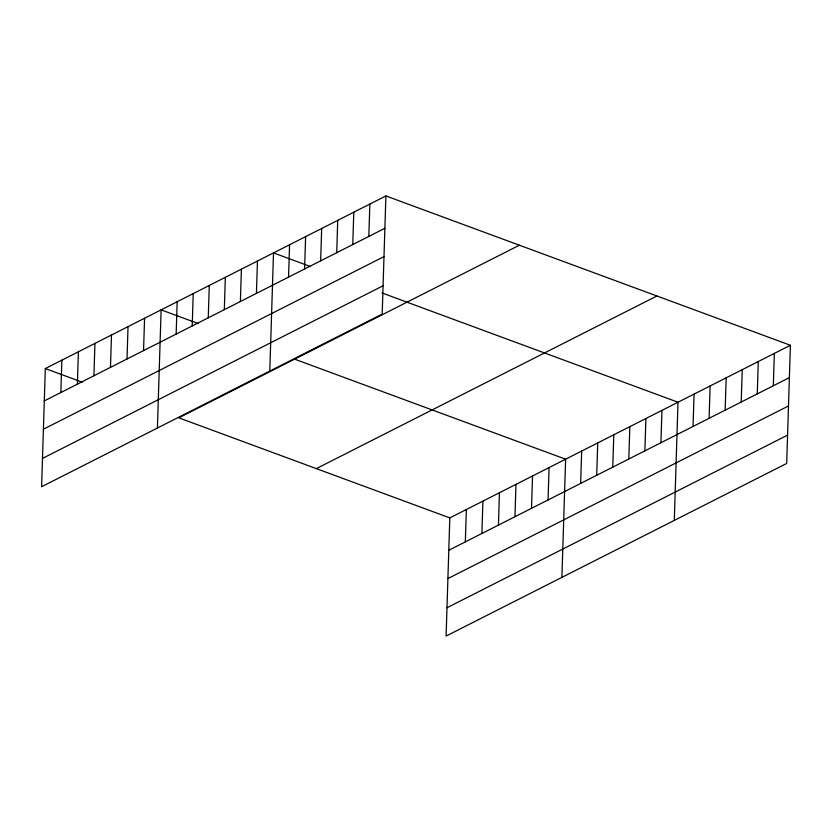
<?xml version="1.0" encoding="UTF-8"?>
<svg xmlns="http://www.w3.org/2000/svg" width="832" height="832" viewBox="0 0 832 832"><rect width="100%" height="100%" fill="white"/><g stroke="black" fill="none" stroke-linecap="round" stroke-linejoin="round"><path stroke-width="1.25" d="M385.902 195.936L45.313 368.555L41.6 486.73L382.19 314.101L385.902 195.936L790.4 345.27L786.687 463.445L446.098 636.064L449.81 517.899L790.4 345.27M60.84 392.527L61.859 360.173M77.386 384.145L78.395 351.79M93.922 375.762L94.942 343.408M110.469 367.38L111.488 335.015M127.015 358.987L128.024 326.633M143.551 350.605L144.57 318.25M157.404 428.043L161.117 309.868L198.058 323.502M176.155 334.079L177.164 301.725M192.213 325.946L193.222 293.592M208.26 317.803L209.279 285.449M224.318 309.67L225.337 277.316M240.375 301.527L241.394 269.173M256.433 293.394L257.452 261.04M269.797 371.072L273.51 252.897L310.45 266.542M288.548 277.118L289.567 244.764M304.606 268.975L305.614 236.621M320.653 260.842L321.672 228.488M336.71 252.699L337.73 220.345M352.768 244.566L353.787 212.212M368.826 236.423L369.845 204.069M465.338 541.871L466.357 509.506M481.884 533.478L482.903 501.124M498.43 525.096L499.439 492.742M514.966 516.714L515.986 484.359M531.513 508.331L532.532 475.977M548.059 499.938L549.068 467.584M561.902 577.377L565.614 459.202L294.601 359.143M580.653 483.423L581.672 451.069M596.71 475.28L597.73 442.926M612.768 467.147L613.787 434.793M628.826 459.004L629.834 426.65M644.873 450.871L645.892 418.517M660.93 442.728L661.95 410.374M674.294 520.406L678.007 402.23L381.961 292.937M693.046 426.452L694.065 394.098M709.103 418.319L710.122 385.954M725.161 410.176L726.18 377.822M741.218 402.043L742.227 369.678M757.276 393.9L758.285 361.546M773.323 385.767L774.342 353.402M44.294 400.91L384.883 228.29M43.41 429.229L383.989 256.61M42.494 458.411L383.074 285.782M519.386 245.211L178.797 417.841L449.81 517.899M316.326 468.614L656.916 295.984M448.802 550.254L789.381 377.624M447.907 578.573L788.497 405.943M446.992 607.745L787.571 435.126M45.313 368.555L82.264 382.2"/></g></svg>
